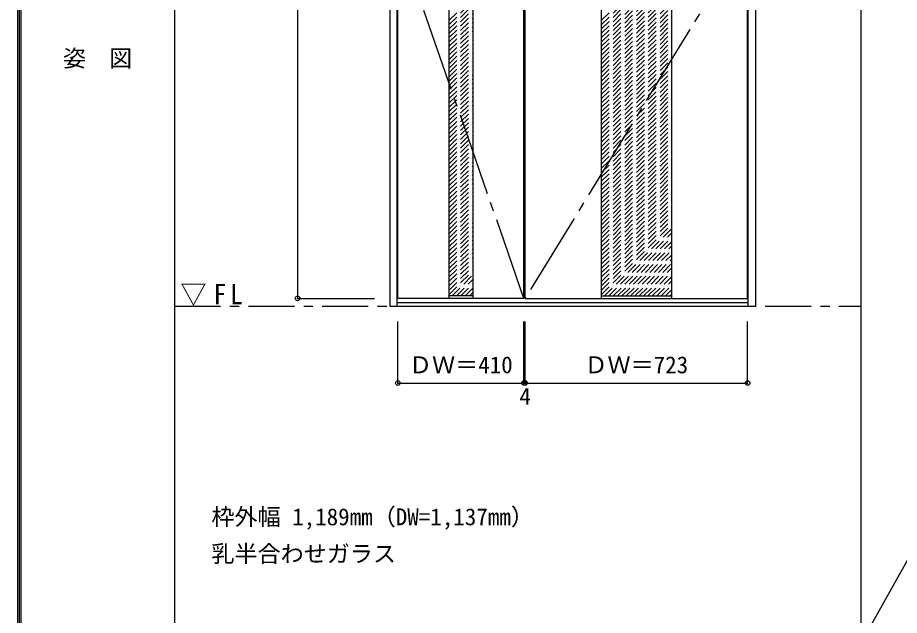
# Model space of a CAD drawing. Units: millimetres, scale not verified. Extents: x -6000 to 5700, y -4307 to 4260.
# Drawn here: x -6000 to -3134, y 274 to 2216 of the extents above; entities that cross this region are included whole.
import ezdxf
from ezdxf.enums import TextEntityAlignment as Align

# ---------------------------------------------------------------- set-up
doc = ezdxf.new("R2010")
doc.units = ezdxf.units.MM
doc.header["$LTSCALE"] = 30
doc.header["$PDMODE"] = 32
doc.header["$PDSIZE"] = 15
for name, pattern in [('CHAIN1', [8, 5, -1, 1, -1]), ('CHAIN2', [12, 9, -1, 1, -1]), ('DASHED1', [1.8, 1.2, -0.6])]:
    doc.linetypes.add(name, pattern=pattern)
for name, color, linetype in [('0-1_通り芯', 7, 'CHAIN1'), ('0-2_扉', 3, 'Continuous'), ('0-3_仕上げ', 3, 'Continuous'), ('0-4_枠', 3, 'Continuous'), ('0-7', 7, 'CHAIN2'), ('0-A_文字', 7, 'Continuous'), ('0-B_寸法', 7, 'Continuous'), ('0-C_ハッチ', 4, 'DASHED1'), ('F-1_枠', 6, 'Continuous'), ('F-A_文字', 7, 'Continuous')]:
    doc.layers.add(name, color=color, linetype=linetype)
doc.styles.add('ＭＳ ゴシック', font='')
doc.styles.get('ＭＳ ゴシック').set_extended_font_data('MS Gothic')

msp = doc.modelspace()

# ---------------------------------------------------------------- linework, layer by layer
at = {"layer": '0-1_通り芯'}
msp.add_line((-5490, 1279.25), (-3258.4, 1279.25), dxfattribs=at)
at = {"layer": '0-2_扉'}
for p, q in [((-4764, 1304.25), (-4764, 3664.25)), ((-4354, 1304.25), (-4354, 3664.25)), ((-4350, 1304.25), (-4350, 3664.25)), ((-3627, 1304.25), (-3627, 3664.25)), ((-4354, 1304.25), (-4764, 1304.25)), ((-4350, 1304.25), (-3627, 1304.25))]:
    msp.add_line(p, q, dxfattribs=at)
at = {"layer": '0-3_仕上げ'}
for p, q in [((-4598, 3664.25), (-4598, 1304.25)), ((-4520, 3664.25), (-4520, 1304.25)), ((-4102.5, 3664.25), (-4102.5, 1304.25)), ((-3874.5, 3664.25), (-3874.5, 1304.25))]:
    msp.add_line(p, q, dxfattribs=at)
at = {"layer": '0-3_仕上げ', "color": 7}
for p, q in [((-4520, 1312.25), (-4598, 1312.25)), ((-4102.5, 1312.25), (-3874.5, 1312.25))]:
    msp.add_line(p, q, dxfattribs=at)
at = {"layer": '0-4_枠'}
for p, q in [((-4790, 3691.25), (-4790, 1279.25)), ((-4766, 1279.25), (-4766, 3691.25)), ((-3625, 1279.25), (-3625, 3691.25)), ((-3601, 3691.25), (-3601, 1279.25)), ((-4766, 1291.25), (-3625, 1291.25)), ((-4790, 1279.25), (-3601, 1279.25))]:
    msp.add_line(p, q, dxfattribs=at)
at = {"layer": '0-7'}
msp.add_line((-4354, 1304.25), (-4764, 2484.25), dxfattribs=at)
msp.add_lwpolyline([(-4350, 3664.25), (-3627, 2484.25), (-4350, 1304.25)], dxfattribs=at)
at = {"layer": '0-B_寸法', "color": 4}
for p, q in [((-5090, 3664.25), (-5090, 1304.25)), ((-5090, 1304.25), (-4840, 1304.25)), ((-4764, 1029.25), (-4764, 1229.25)), ((-4350, 1029.25), (-4350, 1229.25)), ((-3627, 1029.25), (-3627, 1229.25)), ((-4354, 1029.25), (-4350, 1029.25)), ((-4350, 1029.25), (-3627, 1029.25))]:
    msp.add_line(p, q, dxfattribs=at)
msp.add_lwpolyline([(-4764, 1029.25), (-4354, 1029.25), (-4354, 1229.25)], dxfattribs=at)
at = {"layer": '0-B_寸法'}
for p in [(-5090, 1304.25), (-4764, 1029.25), (-4354, 1029.25), (-4350, 1029.25), (-3627, 1029.25)]:
    msp.add_point(p, dxfattribs=at)
at = {"layer": '0-C_ハッチ'}
for p, q in [((-4102.5, 2207.01), (-3874.5, 2435.01)), ((-4102.5, 2192.86), (-3874.5, 2420.86)), ((-4102.5, 2178.72), (-3874.5, 2406.72)), ((-4102.5, 2164.58), (-3874.5, 2392.58)), ((-4102.5, 2150.44), (-3874.5, 2378.44)), ((-4102.5, 2136.3), (-3874.5, 2364.3)), ((-4102.5, 2122.15), (-3874.5, 2350.15)), ((-4102.5, 2108.01), (-3874.5, 2336.01)), ((-4102.5, 2093.87), (-3874.5, 2321.87)), ((-4102.5, 2079.73), (-3874.5, 2307.73)), ((-4102.5, 2065.59), (-3874.5, 2293.59)), ((-4598, 2207.04), (-4520, 2285.04)), ((-4598, 2192.9), (-4520, 2270.9)), ((-4102.5, 2051.44), (-3874.5, 2279.44)), ((-4102.5, 2037.3), (-3874.5, 2265.3)), ((-4598, 2178.75), (-4520, 2256.75)), ((-4598, 2164.61), (-4520, 2242.61)), ((-4102.5, 2023.16), (-3874.5, 2251.16)), ((-4102.5, 2009.02), (-3874.5, 2237.02)), ((-4598, 2150.47), (-4520, 2228.47)), ((-4598, 2136.33), (-4520, 2214.33)), ((-4102.5, 1994.87), (-3874.5, 2222.87)), ((-4102.5, 1980.73), (-3874.5, 2208.73)), ((-4598, 2122.19), (-4520, 2200.19)), ((-4598, 2108.04), (-4520, 2186.04)), ((-4102.5, 1966.59), (-3874.5, 2194.59)), ((-4102.5, 1952.45), (-3874.5, 2180.45)), ((-4598, 2093.9), (-4520, 2171.9)), ((-4598, 2079.76), (-4520, 2157.76)), ((-4102.5, 1938.31), (-3874.5, 2166.31)), ((-4102.5, 1924.16), (-3874.5, 2152.16)), ((-4598, 2065.62), (-4520, 2143.62)), ((-4598, 2051.47), (-4520, 2129.47)), ((-4102.5, 1910.02), (-3874.5, 2138.02)), ((-4102.5, 1895.88), (-3874.5, 2123.88)), ((-4598, 2037.33), (-4520, 2115.33)), ((-4598, 2023.19), (-4520, 2101.19)), ((-4102.5, 1881.74), (-3874.5, 2109.74)), ((-4102.5, 1867.6), (-3874.5, 2095.6)), ((-4598, 2009.05), (-4520, 2087.05)), ((-4598, 1994.91), (-4520, 2072.91)), ((-4102.5, 1853.45), (-3874.5, 2081.45)), ((-4102.5, 1839.31), (-3874.5, 2067.31)), ((-4598, 1980.76), (-4520, 2058.76)), ((-4598, 1966.62), (-4520, 2044.62)), ((-4102.5, 1825.17), (-3874.5, 2053.17)), ((-4102.5, 1811.03), (-3874.5, 2039.03)), ((-4598, 1952.48), (-4520, 2030.48)), ((-4598, 1938.34), (-4520, 2016.34)), ((-4102.5, 1796.88), (-3874.5, 2024.88)), ((-4102.5, 1782.74), (-3874.5, 2010.74)), ((-4598, 1924.2), (-4520, 2002.2)), ((-4598, 1910.05), (-4520, 1988.05)), ((-4102.5, 1768.6), (-3874.5, 1996.6)), ((-4102.5, 1754.46), (-3874.5, 1982.46)), ((-4598, 1895.91), (-4520, 1973.91)), ((-4598, 1881.77), (-4520, 1959.77)), ((-4102.5, 1740.32), (-3874.5, 1968.32)), ((-4102.5, 1726.17), (-3874.5, 1954.17)), ((-4598, 1867.63), (-4520, 1945.63)), ((-4598, 1853.48), (-4520, 1931.48)), ((-4102.5, 1712.03), (-3874.5, 1940.03)), ((-4102.5, 1697.89), (-3874.5, 1925.89)), ((-4598, 1839.34), (-4520, 1917.34)), ((-4598, 1825.2), (-4520, 1903.2)), ((-4102.5, 1683.75), (-3874.5, 1911.75)), ((-4102.5, 1669.61), (-3874.5, 1897.61)), ((-4598, 1811.06), (-4520, 1889.06)), ((-4598, 1796.92), (-4520, 1874.92)), ((-4102.5, 1655.46), (-3874.5, 1883.46)), ((-4102.5, 1641.32), (-3874.5, 1869.32)), ((-4598, 1782.77), (-4520, 1860.77)), ((-4598, 1768.63), (-4520, 1846.63)), ((-4102.5, 1627.18), (-3874.5, 1855.18)), ((-4102.5, 1613.04), (-3874.5, 1841.04)), ((-4598, 1754.49), (-4520, 1832.49)), ((-4598, 1740.35), (-4520, 1818.35)), ((-4102.5, 1598.89), (-3874.5, 1826.89)), ((-4102.5, 1584.75), (-3874.5, 1812.75)), ((-4598, 1726.21), (-4520, 1804.21)), ((-4598, 1712.06), (-4520, 1790.06)), ((-4102.5, 1570.61), (-3874.5, 1798.61)), ((-4102.5, 1556.47), (-3874.5, 1784.47)), ((-4598, 1697.92), (-4520, 1775.92)), ((-4598, 1683.78), (-4520, 1761.78)), ((-4102.5, 1542.33), (-3874.5, 1770.33)), ((-4102.5, 1528.18), (-3874.5, 1756.18)), ((-4598, 1669.64), (-4520, 1747.64)), ((-4598, 1655.5), (-4520, 1733.5)), ((-4102.5, 1514.04), (-3874.5, 1742.04)), ((-4102.5, 1499.9), (-3874.5, 1727.9)), ((-4598, 1641.35), (-4520, 1719.35)), ((-4598, 1627.21), (-4520, 1705.21)), ((-4102.5, 1485.76), (-3874.5, 1713.76)), ((-4102.5, 1471.62), (-3874.5, 1699.62)), ((-4598, 1613.07), (-4520, 1691.07)), ((-4598, 1598.93), (-4520, 1676.93)), ((-4598, 1584.78), (-4520, 1662.78)), ((-4102.5, 1457.47), (-3874.5, 1685.47)), ((-4102.5, 1443.33), (-3874.5, 1671.33)), ((-4598, 1570.64), (-4520, 1648.64)), ((-4598, 1556.5), (-4520, 1634.5)), ((-4102.5, 1429.19), (-3874.5, 1657.19)), ((-4102.5, 1415.05), (-3874.5, 1643.05)), ((-4598, 1542.36), (-4520, 1620.36)), ((-4598, 1528.22), (-4520, 1606.22)), ((-4102.5, 1400.9), (-3874.5, 1628.9)), ((-4102.5, 1386.76), (-3874.5, 1614.76)), ((-4598, 1514.07), (-4520, 1592.07)), ((-4598, 1499.93), (-4520, 1577.93)), ((-4102.5, 1372.62), (-3874.5, 1600.62)), ((-4102.5, 1358.48), (-3874.5, 1586.48)), ((-4598, 1485.79), (-4520, 1563.79)), ((-4598, 1471.65), (-4520, 1549.65)), ((-4102.5, 1344.34), (-3874.5, 1572.34)), ((-4102.5, 1330.19), (-3874.5, 1558.19)), ((-4598, 1457.51), (-4520, 1535.51)), ((-4598, 1443.36), (-4520, 1521.36)), ((-4102.5, 1316.05), (-3874.5, 1544.05)), ((-4092.16, 1312.25), (-3874.5, 1529.91)), ((-4598, 1429.22), (-4520, 1507.22)), ((-4598, 1415.08), (-4520, 1493.08)), ((-4078.02, 1312.25), (-3874.5, 1515.77)), ((-4063.88, 1312.25), (-3874.5, 1501.63)), ((-4598, 1400.94), (-4520, 1478.94)), ((-4598, 1386.79), (-4520, 1464.79)), ((-4049.73, 1312.25), (-3874.5, 1487.48)), ((-4035.59, 1312.25), (-3874.5, 1473.34)), ((-4598, 1372.65), (-4520, 1450.65)), ((-4598, 1358.51), (-4520, 1436.51)), ((-4021.45, 1312.25), (-3874.5, 1459.2)), ((-4007.31, 1312.25), (-3874.5, 1445.06)), ((-4598, 1344.37), (-4520, 1422.37)), ((-4598, 1330.23), (-4520, 1408.23)), ((-3993.16, 1312.25), (-3874.5, 1430.91)), ((-3979.02, 1312.25), (-3874.5, 1416.77)), ((-4598, 1316.08), (-4520, 1394.08)), ((-4587.69, 1312.25), (-4520, 1379.94)), ((-3964.88, 1312.25), (-3874.5, 1402.63)), ((-3950.74, 1312.25), (-3874.5, 1388.49)), ((-4573.55, 1312.25), (-4520, 1365.8)), ((-4559.41, 1312.25), (-4520, 1351.66)), ((-3936.6, 1312.25), (-3874.5, 1374.35)), ((-3922.45, 1312.25), (-3874.5, 1360.2)), ((-4545.27, 1312.25), (-4520, 1337.52)), ((-4531.12, 1312.25), (-4520, 1323.37)), ((-3908.31, 1312.25), (-3874.5, 1346.06)), ((-3894.17, 1312.25), (-3874.5, 1331.92)), ((-3880.03, 1312.25), (-3874.5, 1317.78))]:
    msp.add_line(p, q, dxfattribs=at)
at = {"layer": 'F-1_枠'}
for p, q in [((-6000, 4175), (-6000, -4205)), ((-5995, 4175), (-5995, -4205)), ((-5990, 4175), (-5990, -4205)), ((-5490, 4175), (-5490, -3790)), ((-3258.4, 4175), (-3258.4, -3790))]:
    msp.add_line(p, q, dxfattribs=at)
at = {"layer": 'F-A_文字'}
msp.add_line((-3258.4, 184.5), (-1026.8, 4165), dxfattribs=at)

# ---------------------------------------------------------------- texts
at = {"layer": '0-A_文字', "style": 'ＭＳ ゴシック'}
for s, p in [('枠外幅 1,189mm（DW=1,137mm）', (-5370, 550.5)), ('乳半合わせガラス', (-5370, 430.5))]:
    msp.add_text(s, height=54.99, dxfattribs=at).set_placement(p, align=Align.BOTTOM_LEFT)
at = {"layer": '0-A_文字', "insert": (-5471.25, 1279.25), "char_height": 65.98, "attachment_point": 7, "style": 'ＭＳ ゴシック'}
msp.add_mtext('\\T1.26;\\W0.95;▽FL', dxfattribs=at)
at = {"layer": '0-B_寸法', "style": 'ＭＳ ゴシック'}
for s, p in [('ＤＷ＝410', (-4727.75, 1044.25)), ('ＤＷ＝723', (-4157.25, 1044.25)), ('4', (-4368.75, 941.86))]:
    msp.add_text(s, height=54.99, dxfattribs=at).set_placement(p, align=Align.BOTTOM_LEFT)
at = {"layer": 'F-A_文字', "style": 'ＭＳ ゴシック'}
msp.add_text('姿\u3000図', height=54.99, dxfattribs=at).set_placement((-5852.5, 2040.25), align=Align.BOTTOM_LEFT)

doc.saveas('drawing.dxf')
